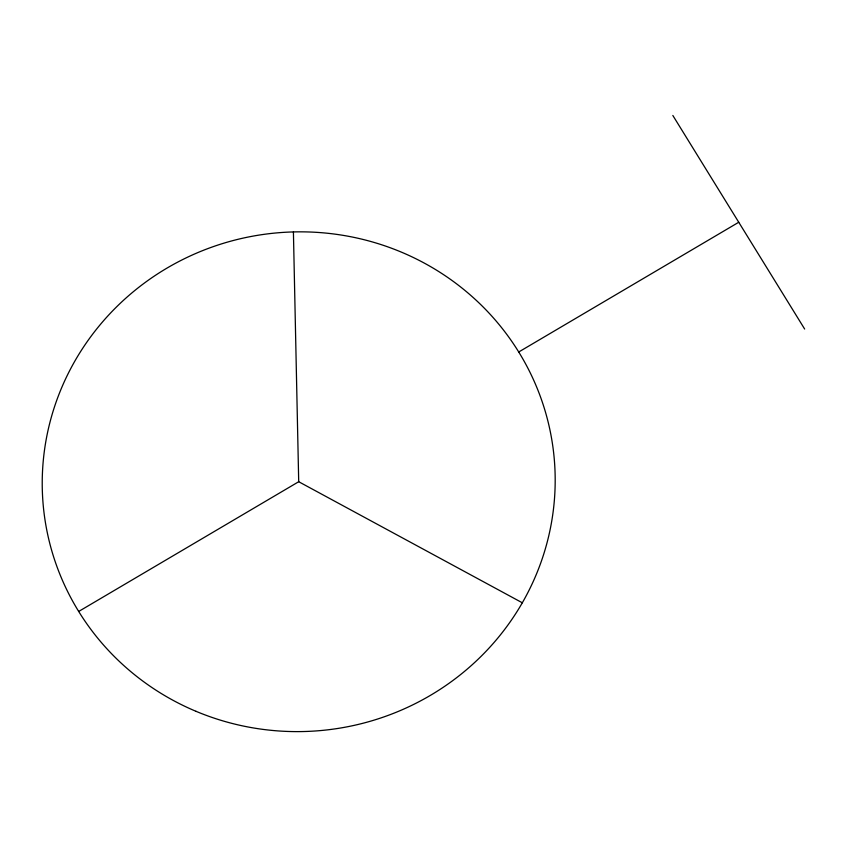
<?xml version="1.0" encoding="UTF-8"?>
<svg xmlns="http://www.w3.org/2000/svg" width="847" height="847" viewBox="0 0 847 847"><rect width="100%" height="100%" fill="white"/><g stroke="black" fill="none" stroke-linecap="round" stroke-linejoin="round"><path stroke-width="1.27" d="M78.686 611.46L298.705 481.721L522.313 602.789M518.724 351.992L738.743 222.253M672.836 115.467L804.65 329.038M293.411 231.93L298.705 481.721M195.953 711.289A256.567 249.791 -6.6 0 0 553.599 452.436A256.567 249.791 -6.6 0 0 146.573 281.458A256.567 249.791 -6.6 0 0 195.953 711.289"/></g></svg>
